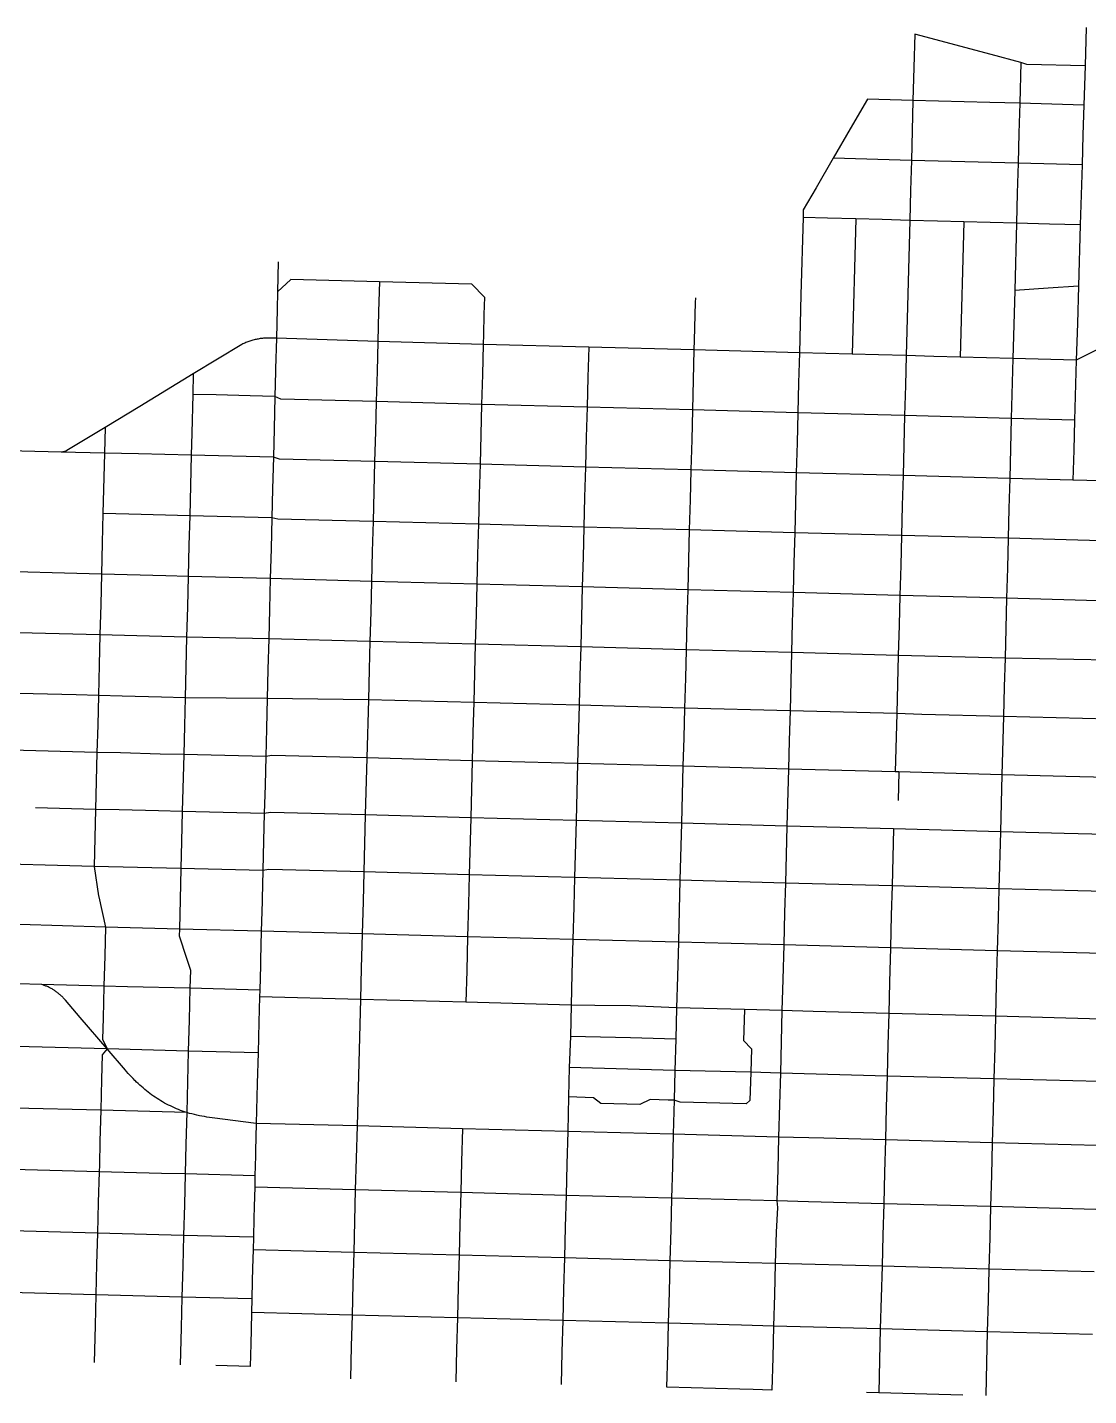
# Model space of a CAD drawing. Extents: x 486459 to 494398, y 5455945 to 5462335.
# Drawn here: x 487637 to 489372, y 5456059 to 5458297 of the extents above; entities that cross this region are included whole.
import ezdxf

# ---------------------------------------------------------------- set-up
doc = ezdxf.new("R2010")
doc.units = 0
for name, color, linetype in [('Arterial', 7, 'Continuous'), ('Other', 7, 'Continuous'), ('Private', 7, 'Continuous'), ('Residential', 7, 'Continuous'), ('Secondary', 7, 'Continuous')]:
    doc.layers.add(name, color=color, linetype=linetype)

msp = doc.modelspace()

# ---------------------------------------------------------------- linework, layer by layer
at = {"layer": 'Arterial'}
for points in [[(488044, 5457788.5), (488034, 5457788.8), (488033.4, 5457788.8), (488031.6, 5457788.8), (488029.9, 5457788.8), (488028.1, 5457788.8), (488026.4, 5457788.7), (488024.6, 5457788.6), (488022.9, 5457788.4), (488021.2, 5457788.2), (488019.4, 5457788), (488017.7, 5457787.8), (488016, 5457787.5), (488014.2, 5457787.2), (488012.5, 5457786.9), (488010.8, 5457786.6), (488009.1, 5457786.2), (488007.4, 5457785.8), (488005.7, 5457785.3), (488004, 5457784.9), (488002.3, 5457784.4), (488000.7, 5457783.8), (487999, 5457783.3), (487997.4, 5457782.7), (487995.7, 5457782.1), (487994.1, 5457781.4), (487992.5, 5457780.7), (487990.9, 5457780), (487989.3, 5457779.3), (487987.7, 5457778.5), (487908, 5457730.2)], [(488209.9, 5457783), (488044, 5457788.5)], [(488382.2, 5457778.4), (488209.9, 5457783)], [(488554.7, 5457773.9), (488382.2, 5457778.4)], [(488726.9, 5457769.3), (488554.7, 5457773.9)], [(488899.2, 5457764.7), (488726.9, 5457769.3)], [(488942.3, 5457763.6), (488899.2, 5457764.7)], [(488985.4, 5457762.4), (488942.3, 5457763.6)], [(489028.5, 5457761.3), (488985.4, 5457762.4)], [(489073.7, 5457760.1), (489028.5, 5457761.3)], [(489119, 5457758.9), (489073.7, 5457760.1)], [(489162.1, 5457757.7), (489119, 5457758.9)], [(489205.3, 5457756.6), (489162.1, 5457757.7)], [(489248.4, 5457755.4), (489205.3, 5457756.6)], [(489352.1, 5457752.6), (489248.4, 5457755.4)], [(487908, 5457730.2), (487820.5, 5457677.1)], [(487820.5, 5457677.1), (487763.9, 5457642.8)], [(487755.5, 5457303.3), (487555.2, 5457308.4)], [(487897.2, 5457299.8), (487755.5, 5457303.3)], [(488031.5, 5457297), (487897.2, 5457299.8)], [(488196.9, 5457292.7), (488031.5, 5457297)], [(488369.3, 5457288.1), (488196.9, 5457292.7)], [(488541.7, 5457283.6), (488369.3, 5457288.1)], [(488714, 5457279.1), (488541.7, 5457283.6)], [(488886.4, 5457274.6), (488714, 5457279.1)], [(489061, 5457269.9), (488886.4, 5457274.6)], [(489235.5, 5457265.3), (489061, 5457269.9)], [(489404.4, 5457261.9), (489235.5, 5457265.3)], [(487764.5, 5456825.5), (487623.7, 5456829.6)], [(487885.4, 5456822), (487764.5, 5456825.5)], [(488019.3, 5456818.7), (487885.4, 5456822)], [(488184.3, 5456814.5), (488019.3, 5456818.7)], [(488356.7, 5456809.9), (488184.3, 5456814.5)], [(488528.9, 5456805.4), (488356.7, 5456809.9)], [(488701.3, 5456800.9), (488528.9, 5456805.4)], [(488873.7, 5456796.3), (488701.3, 5456800.9)], [(488873.7, 5456796.3), (488872.2, 5456740)], [(489048.2, 5456791.6), (488873.7, 5456796.3)], [(489222.7, 5456787), (489048.2, 5456791.6)], [(489395.3, 5456782.5), (489222.7, 5456787)], [(488872.2, 5456740), (488870.8, 5456688.9)], [(488870.8, 5456688.9), (488869.5, 5456637.7)], [(488869.5, 5456637.7), (488868.1, 5456586.6)], [(488868.1, 5456586.6), (488866.7, 5456535.5)], [(488866.7, 5456535.5), (488865.3, 5456482.2)], [(488865.3, 5456482.2), (488863.9, 5456428.9)], [(488863.9, 5456428.9), (488862.5, 5456377.7)], [(488862.5, 5456377.7), (488863.2, 5456366.9), (488861.1, 5456326.6)], [(488861.1, 5456326.6), (488859.8, 5456275.4)], [(488859.8, 5456275.4), (488858.5, 5456224.2)], [(488858.5, 5456224.2), (488857.1, 5456173.1)], [(488857.1, 5456173.1), (488855.8, 5456121.9)], [(488855.8, 5456121.9), (488854.3, 5456068.5)]]:
    msp.add_lwpolyline(points, dxfattribs=at)
at = {"layer": 'Other'}
for points in [[(488728.9, 5457847.1), (488727.3, 5457785.5)], [(489421.9, 5457787.5), (489352.1, 5457752.6)]]:
    msp.add_lwpolyline(points, dxfattribs=at)
at = {"layer": 'Private'}
msp.add_lwpolyline([(488694.5, 5456542.4), (488684.5, 5456542.7), (488655.5, 5456543.5), (488638.5, 5456535.4), (488574.5, 5456537.1), (488562.4, 5456546.5), (488521.5, 5456547.9)], dxfattribs=at)
at = {"layer": 'Residential'}
for points in [[(489088, 5458285.9), (489086.5, 5458231.4)], [(489212.6, 5458252.5), (489088, 5458285.9)], [(489368.2, 5458296.9), (489366.3, 5458233.9)], [(489261.3, 5458239.4), (489212.6, 5458252.5)], [(489261.3, 5458239.4), (489259.5, 5458172.7)], [(489366.3, 5458233.9), (489271.2, 5458236.4), (489261.3, 5458239.4)], [(489086.5, 5458231.4), (489085, 5458177.3)], [(489366.3, 5458233.9), (489364.4, 5458169.9)], [(489010.6, 5458179.3), (488982.5, 5458131)], [(489085, 5458177.3), (489010.6, 5458179.3)], [(489085, 5458177.3), (489083.7, 5458128.3)], [(489210.5, 5458174), (489085, 5458177.3)], [(489259.5, 5458172.7), (489210.5, 5458174)], [(489259.5, 5458172.7), (489258.2, 5458123.7)], [(489364.4, 5458169.9), (489259.5, 5458172.7)], [(489364.4, 5458169.9), (489362.9, 5458120.9)], [(488982.5, 5458131), (488954.5, 5458082.7)], [(489083.7, 5458128.3), (489082.5, 5458079.3)], [(489258.2, 5458123.7), (489256.9, 5458074.6)], [(489362.9, 5458120.9), (489361.5, 5458071.9)], [(488954.5, 5458082.7), (488926.5, 5458034.5)], [(489082.5, 5458079.3), (488954.5, 5458082.7)], [(489082.5, 5458079.3), (489081.1, 5458030.1)], [(489256.9, 5458074.6), (489082.5, 5458079.3)], [(489256.9, 5458074.6), (489255.6, 5458025.5)], [(489361.5, 5458071.9), (489256.9, 5458074.6)], [(489361.5, 5458071.9), (489360.1, 5458022.8)], [(488926.5, 5458034.5), (488905.6, 5457998.6), (488905.3, 5457985.9)], [(489081.1, 5458030.1), (489079.8, 5457981.2)], [(489255.6, 5458025.5), (489254.3, 5457976.5)], [(489360.1, 5458022.8), (489358.6, 5457973.7)], [(488905.3, 5457985.9), (488901.8, 5457859.3)], [(488945.2, 5457984.9), (488905.3, 5457985.9)], [(488991.4, 5457983.6), (488945.2, 5457984.9)], [(488991.4, 5457983.6), (488985.4, 5457762.4)], [(489034.7, 5457982.4), (488991.4, 5457983.6)], [(489079.8, 5457981.2), (489034.7, 5457982.4)], [(489079.8, 5457981.2), (489073.7, 5457760.1)], [(489125.1, 5457980), (489079.8, 5457981.2)], [(489168.1, 5457978.8), (489125.1, 5457980)], [(489168.1, 5457978.8), (489162.1, 5457757.7)], [(489211.2, 5457977.7), (489168.1, 5457978.8)], [(489254.3, 5457976.5), (489211.2, 5457977.7)], [(489254.3, 5457976.5), (489251.4, 5457866.3)], [(489308.2, 5457974.8), (489254.3, 5457976.5)], [(489358.6, 5457973.7), (489308.2, 5457974.8)], [(489358.6, 5457973.7), (489355.7, 5457873.7)], [(488046.7, 5457913.7), (488045.9, 5457864.3)], [(488212.4, 5457881), (488067.7, 5457884.8), (488045.9, 5457864.3)], [(488212.4, 5457881), (488211.2, 5457832)], [(488384.3, 5457855.4), (488363.7, 5457877.1), (488212.4, 5457881)], [(488045.9, 5457864.3), (488045.2, 5457836.3)], [(488901.8, 5457859.3), (488899.2, 5457764.7)], [(489251.4, 5457866.3), (489249.9, 5457810.2)], [(489305.9, 5457870.3), (489251.4, 5457866.3)], [(489355.7, 5457873.7), (489305.9, 5457870.3)], [(489355.7, 5457873.7), (489353.9, 5457812.6)], [(488045.2, 5457836.3), (488044, 5457788.5)], [(488384.3, 5457855.4), (488383.5, 5457827.5)], [(488728.9, 5457847.1), (488727.3, 5457785.5)], [(488729.1, 5457854.7), (488728.9, 5457847.1)], [(488211.2, 5457832), (488209.9, 5457783)], [(488383.5, 5457827.5), (488382.6, 5457794.6)], [(488382.6, 5457794.6), (488382.2, 5457778.4)], [(489249.9, 5457810.2), (489248.4, 5457755.4)], [(489353.9, 5457812.6), (489352.1, 5457752.6)], [(488044, 5457788.5), (488042.7, 5457738.4)], [(488209.9, 5457783), (488208.6, 5457733.9)], [(488382.2, 5457778.4), (488380.9, 5457729.3)], [(488554.7, 5457773.9), (488553.3, 5457724.7)], [(488726.9, 5457769.3), (488725.7, 5457720.3)], [(488727.3, 5457785.5), (488726.9, 5457769.3)], [(488899.2, 5457764.7), (488897.9, 5457715.8)], [(489073.7, 5457760.1), (489072.5, 5457711)], [(489248.4, 5457755.4), (489245.8, 5457657.3)], [(489352.1, 5457752.6), (489349.2, 5457654.6)], [(487908, 5457730.2), (487907.2, 5457696.7)], [(488042.6, 5457733.9), (488041.6, 5457693.3)], [(488042.7, 5457738.4), (488042.6, 5457733.9)], [(488208.6, 5457733.9), (488207, 5457684.9)], [(488380.9, 5457729.3), (488379.6, 5457680.4)], [(488553.3, 5457724.7), (488552, 5457675.8)], [(488725.7, 5457720.3), (488724.4, 5457671.2)], [(488897.9, 5457715.8), (488896.7, 5457666.7)], [(489072.5, 5457711), (489071.2, 5457662)], [(487907.2, 5457696.7), (487905.6, 5457633.2)], [(487945.8, 5457695.7), (487907.2, 5457696.7)], [(488001.3, 5457694.3), (487945.8, 5457695.7)], [(488041.6, 5457693.3), (488001.3, 5457694.3)], [(488041.6, 5457693.3), (488040.2, 5457640.2)], [(488207, 5457684.9), (488051.5, 5457689), (488041.6, 5457693.3)], [(488207, 5457684.9), (488205.9, 5457635.6)], [(488379.6, 5457680.4), (488207, 5457684.9)], [(488379.6, 5457680.4), (488378.3, 5457631.3)], [(488552, 5457675.8), (488379.6, 5457680.4)], [(488552, 5457675.8), (488550.7, 5457626.9)], [(488724.4, 5457671.2), (488552, 5457675.8)], [(488724.4, 5457671.2), (488723.2, 5457622.2)], [(488896.7, 5457666.7), (488724.4, 5457671.2)], [(488896.7, 5457666.7), (488895.4, 5457617.7)], [(489071.2, 5457662), (488896.7, 5457666.7)], [(489071.2, 5457662), (489070, 5457613)], [(489245.8, 5457657.3), (489071.2, 5457662)], [(489245.8, 5457657.3), (489244.6, 5457608.3)], [(489349.2, 5457654.6), (489245.8, 5457657.3)], [(488040.2, 5457640.2), (488039.1, 5457594)], [(488205.9, 5457635.6), (488204.7, 5457586.8)], [(489349.2, 5457654.6), (489347.8, 5457605.5)], [(487905.6, 5457633.2), (487904.7, 5457597.3)], [(488378.3, 5457631.3), (488377.1, 5457582.3)], [(488550.7, 5457626.9), (488549.5, 5457577.7)], [(488723.2, 5457622.2), (488721.8, 5457573.2)], [(488895.4, 5457617.7), (488894.2, 5457568.6)], [(489070, 5457613), (489068.7, 5457563.9)], [(487762.8, 5457600.8), (487691.9, 5457602.4)], [(487818.5, 5457599.4), (487762.8, 5457600.8)], [(487904.7, 5457597.3), (487818.5, 5457599.4)], [(487904.7, 5457597.3), (487902.2, 5457498.1)], [(488039.1, 5457594), (487904.7, 5457597.3)], [(488039.1, 5457594), (488037.7, 5457542.1)], [(488204.7, 5457586.8), (488049, 5457590.9), (488039.1, 5457594)], [(489244.6, 5457608.3), (489243.3, 5457559.3)], [(489347.8, 5457605.5), (489346.3, 5457556.6)], [(488204.7, 5457586.8), (488203.4, 5457537.8)], [(488377.1, 5457582.3), (488204.7, 5457586.8)], [(488377.1, 5457582.3), (488375.8, 5457533.3)], [(488549.5, 5457577.7), (488377.1, 5457582.3)], [(488549.5, 5457577.7), (488548.1, 5457528.8)], [(488721.8, 5457573.2), (488549.5, 5457577.7)], [(488721.8, 5457573.2), (488720.6, 5457524.1)], [(488894.2, 5457568.6), (488721.8, 5457573.2)], [(488894.2, 5457568.6), (488892.9, 5457519.6)], [(489068.7, 5457563.9), (488894.2, 5457568.6)], [(489068.7, 5457563.9), (489067.5, 5457514.9)], [(489243.3, 5457559.3), (489068.7, 5457563.9)], [(489243.3, 5457559.3), (489242, 5457510.3)], [(489346.3, 5457556.6), (489243.3, 5457559.3)], [(489415.6, 5457554.8), (489346.3, 5457556.6)], [(488037.7, 5457542.1), (488036.5, 5457494.7)], [(488203.4, 5457537.8), (488202.1, 5457488.8)], [(488375.8, 5457533.3), (488374.5, 5457484.3)], [(488548.1, 5457528.8), (488546.9, 5457479.8)], [(488720.6, 5457524.1), (488719.2, 5457475.2)], [(487802.7, 5457500.6), (487760.4, 5457501.7)], [(487902.2, 5457498.1), (487802.7, 5457500.6)], [(488892.9, 5457519.6), (488891.6, 5457470.5)], [(489067.5, 5457514.9), (489066.2, 5457465.9)], [(489242, 5457510.3), (489240.7, 5457461.3)], [(487902.2, 5457498.1), (487901.1, 5457450.1)], [(488036.5, 5457494.7), (487902.2, 5457498.1)], [(488036.5, 5457494.7), (488035.2, 5457443.9)], [(488202.1, 5457488.8), (488046.5, 5457492.8), (488036.5, 5457494.7)], [(488202.1, 5457488.8), (488200.8, 5457439.8)], [(488374.5, 5457484.3), (488202.1, 5457488.8)], [(488374.5, 5457484.3), (488373.1, 5457435.3)], [(488546.9, 5457479.8), (488374.5, 5457484.3)], [(488546.9, 5457479.8), (488545.5, 5457430.7)], [(488719.2, 5457475.2), (488546.9, 5457479.8)], [(488719.2, 5457475.2), (488718, 5457426.2)], [(488891.6, 5457470.5), (488719.2, 5457475.2)], [(488891.6, 5457470.5), (488890.3, 5457421.6)], [(489066.2, 5457465.9), (488891.6, 5457470.5)], [(489066.2, 5457465.9), (489064.9, 5457416.9)], [(489240.7, 5457461.3), (489066.2, 5457465.9)], [(489240.7, 5457461.3), (489239.3, 5457412.3)], [(489412, 5457456.8), (489240.7, 5457461.3)], [(487901.1, 5457450.1), (487899.8, 5457399)], [(488035.2, 5457443.9), (488034, 5457395.5)], [(488200.8, 5457439.8), (488199.5, 5457390.7)], [(488373.1, 5457435.3), (488371.9, 5457386.4)], [(488545.5, 5457430.7), (488544.3, 5457381.8)], [(488718, 5457426.2), (488716.6, 5457377.2)], [(488890.3, 5457421.6), (488889, 5457372.5)], [(489064.9, 5457416.9), (489063.7, 5457368)], [(489239.3, 5457412.3), (489238.1, 5457363.4)], [(487757.9, 5457402.6), (487556.5, 5457408.4)], [(487863, 5457399.9), (487757.9, 5457402.6)], [(487899.8, 5457399), (487863, 5457399.9)], [(487899.8, 5457399), (487898.6, 5457349.4)], [(488034, 5457395.5), (487899.8, 5457399)], [(488034, 5457395.5), (488032.7, 5457345.3)], [(488199.5, 5457390.7), (488034, 5457395.5)], [(488199.5, 5457390.7), (488198.2, 5457341.1)], [(488371.9, 5457386.4), (488199.5, 5457390.7)], [(488371.9, 5457386.4), (488370.5, 5457336.7)], [(488544.3, 5457381.8), (488371.9, 5457386.4)], [(488544.3, 5457381.8), (488542.9, 5457332.6)], [(488716.6, 5457377.2), (488544.3, 5457381.8)], [(488716.6, 5457377.2), (488715.4, 5457328.1)], [(488889, 5457372.5), (488716.6, 5457377.2)], [(488889, 5457372.5), (488887.7, 5457323.5)], [(489063.7, 5457368), (488889, 5457372.5)], [(489063.7, 5457368), (489062.4, 5457319.1)], [(489238.1, 5457363.4), (489063.7, 5457368)], [(487898.6, 5457349.4), (487897.2, 5457299.8)], [(488032.7, 5457345.3), (488031.5, 5457297)], [(489238.1, 5457363.4), (489236.9, 5457314)], [(489406.6, 5457358.8), (489238.1, 5457363.4)], [(488198.2, 5457341.1), (488196.9, 5457292.7)], [(488370.5, 5457336.7), (488369.3, 5457288.1)], [(488542.9, 5457332.6), (488541.7, 5457283.6)], [(488715.4, 5457328.1), (488714, 5457279.1)], [(488887.7, 5457323.5), (488886.4, 5457274.6)], [(487897.2, 5457299.8), (487896, 5457250.1)], [(489062.4, 5457319.1), (489061, 5457269.9)], [(489236.9, 5457314), (489235.5, 5457265.3)], [(488031.5, 5457297), (488030.2, 5457246.8)], [(488196.9, 5457292.7), (488195.7, 5457246.7)], [(488369.3, 5457288.1), (488368, 5457241.6)], [(488541.7, 5457283.6), (488540.4, 5457237.1)], [(488714, 5457279.1), (488712.8, 5457232.5)], [(488886.4, 5457274.6), (488885.2, 5457228)], [(489061, 5457269.9), (489059.7, 5457223.4)], [(489235.5, 5457265.3), (489234.3, 5457218.7)], [(487896, 5457250.1), (487894.8, 5457200.5)], [(488030.2, 5457246.8), (488029, 5457199.2)], [(488195.7, 5457246.7), (488194.4, 5457197.4)], [(488368, 5457241.6), (488366.8, 5457192.9)], [(488540.4, 5457237.1), (488539.1, 5457188.3)], [(488712.8, 5457232.5), (488711.5, 5457183.8)], [(487716.8, 5457205.1), (487552.7, 5457209.4)], [(488885.2, 5457228), (488883.9, 5457179.3)], [(489059.7, 5457223.4), (489058.4, 5457174.6)], [(489234.3, 5457218.7), (489233, 5457170)], [(487753, 5457204.1), (487716.8, 5457205.1)], [(487791.8, 5457203.1), (487753, 5457204.1)], [(487856.4, 5457201.5), (487791.8, 5457203.1)], [(487894.8, 5457200.5), (487856.4, 5457201.5)], [(487894.8, 5457200.5), (487893.6, 5457154.6)], [(488029, 5457199.2), (487894.8, 5457200.5)], [(488029, 5457199.2), (488027.8, 5457150.5)], [(488194.4, 5457197.4), (488029, 5457199.2)], [(488194.4, 5457197.4), (488191.9, 5457102.1)], [(488366.8, 5457192.9), (488194.4, 5457197.4)], [(488366.8, 5457192.9), (488365.4, 5457144.1)], [(488539.1, 5457188.3), (488366.8, 5457192.9)], [(488539.1, 5457188.3), (488536.6, 5457093)], [(488711.5, 5457183.8), (488539.1, 5457188.3)], [(488711.5, 5457183.8), (488710.2, 5457135.1)], [(488883.9, 5457179.3), (488711.5, 5457183.8)], [(488883.9, 5457179.3), (488882.6, 5457130.5)], [(489058.4, 5457174.6), (488883.9, 5457179.3)], [(489058.4, 5457174.6), (489055.8, 5457079.3)], [(489099.5, 5457173.4), (489058.4, 5457174.6)], [(489233, 5457170), (489099.5, 5457173.4)], [(489233, 5457170), (489230.4, 5457074.7)], [(489405.4, 5457165.4), (489233, 5457170)], [(487893.6, 5457154.6), (487892.5, 5457107.6)], [(488027.8, 5457150.5), (488026.6, 5457104.5)], [(488365.4, 5457144.1), (488364.2, 5457097.5)], [(488710.2, 5457135.1), (488708.9, 5457088.5)], [(488882.6, 5457130.5), (488881.3, 5457084)], [(487750.6, 5457111.2), (487550.3, 5457116.3)], [(487789.3, 5457110.3), (487750.6, 5457111.2)], [(487853.8, 5457108.6), (487789.3, 5457110.3)], [(487892.5, 5457107.6), (487853.8, 5457108.6)], [(487892.5, 5457107.6), (487890.2, 5457014.5)], [(488026.6, 5457104.5), (487892.5, 5457107.6)], [(488026.6, 5457104.5), (488025.4, 5457057.8)], [(488191.9, 5457102.1), (488036.7, 5457106.2), (488026.6, 5457104.5)], [(488191.9, 5457102.1), (488189.4, 5457008.9)], [(488364.2, 5457097.5), (488191.9, 5457102.1)], [(488364.2, 5457097.5), (488361.8, 5457004.4)], [(488536.6, 5457093), (488364.2, 5457097.5)], [(488536.6, 5457093), (488534.1, 5456999.8)], [(488708.9, 5457088.5), (488536.6, 5457093)], [(488708.9, 5457088.5), (488706.4, 5456995.3)], [(488881.3, 5457084), (488708.9, 5457088.5)], [(488881.3, 5457084), (488878.8, 5456990.8)], [(489055.8, 5457079.3), (488881.3, 5457084)], [(489061.9, 5457079.2), (489055.8, 5457079.3)], [(489061.9, 5457079.2), (489060.7, 5457032.6)], [(489230.4, 5457074.7), (489061.9, 5457079.2)], [(489230.4, 5457074.7), (489229.2, 5457028.1)], [(489335, 5457071.9), (489230.4, 5457074.7)], [(488025.4, 5457057.8), (488024.2, 5457011.2)], [(489402.9, 5457070.1), (489335, 5457071.9)], [(487748.3, 5457018.1), (487649.9, 5457020.5)], [(487786.8, 5457017.1), (487748.3, 5457018.1)], [(487851.4, 5457015.5), (487786.8, 5457017.1)], [(487890.2, 5457014.5), (487851.4, 5457015.5)], [(487890.2, 5457014.5), (487888.9, 5456965.7)], [(488024.2, 5457011.2), (487890.2, 5457014.5)], [(488024.2, 5457011.2), (488023.1, 5456966.7)], [(488189.4, 5457008.9), (488034.3, 5457013), (488024.2, 5457011.2)], [(488189.4, 5457008.9), (488187, 5456915.7)], [(488361.8, 5457004.4), (488189.4, 5457008.9)], [(489229.2, 5457028.1), (489227.9, 5456981.5)], [(488361.8, 5457004.4), (488359.4, 5456911.2)], [(488534.1, 5456999.8), (488361.8, 5457004.4)], [(488534.1, 5456999.8), (488531.7, 5456906.7)], [(488706.4, 5456995.3), (488534.1, 5456999.8)], [(488706.4, 5456995.3), (488704, 5456902.1)], [(488878.8, 5456990.8), (488706.4, 5456995.3)], [(488878.8, 5456990.8), (488876.4, 5456897.6)], [(489053.3, 5456986.1), (488878.8, 5456990.8)], [(489053.3, 5456986.1), (489050.9, 5456892.9)], [(489227.9, 5456981.5), (489053.3, 5456986.1)], [(487888.9, 5456965.7), (487887.8, 5456921.4)], [(488023.1, 5456966.7), (488021.9, 5456918.1)], [(489227.9, 5456981.5), (489225.5, 5456888.3)], [(489332.5, 5456978.8), (489227.9, 5456981.5)], [(489400.4, 5456977), (489332.5, 5456978.8)], [(487745.9, 5456924.8), (487545.5, 5456929.9)], [(487887.8, 5456921.4), (487745.9, 5456924.8)], [(487887.8, 5456921.4), (487886.6, 5456870.5)], [(488021.8, 5456918), (487887.8, 5456921.4)], [(488021.9, 5456918.1), (488020.6, 5456872)], [(488187, 5456915.7), (488031.9, 5456919.8), (488021.9, 5456918.1)], [(488187, 5456915.7), (488185.7, 5456867.6)], [(488359.4, 5456911.2), (488187, 5456915.7)], [(488359.4, 5456911.2), (488358, 5456863.1)], [(488531.7, 5456906.7), (488359.4, 5456911.2)], [(488531.7, 5456906.7), (488530.3, 5456858.6)], [(488704, 5456902.1), (488531.7, 5456906.7)], [(488704, 5456902.1), (488702.7, 5456854)], [(488876.4, 5456897.6), (488704, 5456902.1)], [(488876.4, 5456897.6), (488875.1, 5456849.4)], [(489050.9, 5456892.9), (488876.4, 5456897.6)], [(489050.9, 5456892.9), (489049.6, 5456844.8)], [(489225.5, 5456888.3), (489050.9, 5456892.9)], [(489225.5, 5456888.3), (489224.2, 5456840.2)], [(489354.4, 5456884.9), (489225.5, 5456888.3)], [(489398, 5456883.8), (489354.4, 5456884.9)], [(487886.6, 5456870.5), (487885.4, 5456822)], [(488020.6, 5456867.2), (488019.3, 5456818.7)], [(488020.6, 5456872), (488020.6, 5456872), (488020.6, 5456867.2)], [(488185.7, 5456867.6), (488184.3, 5456814.5)], [(488358, 5456863.1), (488356.7, 5456809.9)], [(488530.3, 5456858.6), (488528.9, 5456805.4)], [(488702.7, 5456854), (488701.3, 5456800.9)], [(488875.1, 5456849.4), (488873.7, 5456796.3)], [(489049.6, 5456844.8), (489048.2, 5456791.6)], [(489224.2, 5456840.2), (489222.7, 5456787)], [(487885.4, 5456822), (487885.1, 5456811.2), (487896.9, 5456774.9)], [(488019.3, 5456818.7), (488018, 5456771.9)], [(488184.3, 5456814.5), (488182.8, 5456758.3)], [(488356.7, 5456809.9), (488355.2, 5456753.8)], [(488528.9, 5456805.4), (488527.4, 5456749.3)], [(488701.3, 5456800.9), (488699.8, 5456744.7)], [(489048.2, 5456791.6), (489046.7, 5456735.4)], [(489222.7, 5456787), (489221.3, 5456730.9)], [(487896.9, 5456774.9), (487903.3, 5456755.1), (487902.6, 5456725.5)], [(488017.8, 5456762.6), (488016.8, 5456722.5)], [(488018, 5456771.9), (488017.8, 5456762.6)], [(488182.8, 5456758.3), (488181.4, 5456707.1)], [(488355.2, 5456753.8), (488353.9, 5456702.6)], [(488527.4, 5456749.3), (488526.1, 5456698.1)], [(488699.8, 5456744.7), (488698.4, 5456693.5)], [(487762, 5456729.1), (487659.9, 5456731.8)], [(487800.7, 5456728.1), (487762, 5456729.1)], [(487902.6, 5456725.5), (487800.7, 5456728.1)], [(487902.6, 5456725.5), (487901.2, 5456673.1)], [(488016.8, 5456722.5), (487902.6, 5456725.5)], [(488016.8, 5456722.5), (488016.5, 5456711.4)], [(489046.7, 5456735.4), (489045.4, 5456684.3)], [(489221.3, 5456730.9), (489220, 5456679.7)], [(488016.5, 5456711.4), (488015.4, 5456670.2)], [(488181.4, 5456707.1), (488016.5, 5456711.4)], [(488181.4, 5456707.1), (488175.9, 5456500.3)], [(488353.9, 5456702.6), (488181.4, 5456707.1)], [(488526.1, 5456698.1), (488353.9, 5456702.6)], [(488526.1, 5456698.1), (488524.8, 5456646.9)], [(488564.7, 5456697.1), (488526.1, 5456698.1)], [(488698.4, 5456693.5), (488623.1, 5456696.8), (488564.7, 5456697.1)], [(487901.2, 5456673.1), (487899.9, 5456622.9)], [(488698.4, 5456693.5), (488697.1, 5456642.3)], [(488809.4, 5456690.7), (488698.4, 5456693.5)], [(488809.4, 5456690.7), (488808.1, 5456640.1), (488821, 5456626.5), (488819.6, 5456588.3)], [(488870.8, 5456688.9), (488809.4, 5456690.7)], [(488922, 5456687.5), (488870.8, 5456688.9)], [(489045.4, 5456684.3), (488922, 5456687.5)], [(489045.4, 5456684.3), (489044, 5456633.2)], [(489220, 5456679.7), (489045.4, 5456684.3)], [(489220, 5456679.7), (489218.7, 5456628.6)], [(489392.5, 5456675.2), (489220, 5456679.7)], [(488015.4, 5456670.2), (488014.1, 5456619.9)], [(487767.3, 5456626.3), (487618.5, 5456630.1)], [(488524.8, 5456646.9), (488522.6, 5456595.9)], [(488697.1, 5456642.3), (488622.8, 5456644.5), (488524.8, 5456646.9)], [(488697.1, 5456642.3), (488695.8, 5456591.3)], [(489044, 5456633.2), (489042.6, 5456582)], [(489218.7, 5456628.6), (489217.3, 5456577.4)], [(487899.9, 5456622.9), (487767.3, 5456626.3)], [(487899.9, 5456622.9), (487898.6, 5456572.6)], [(488014.1, 5456619.9), (487899.9, 5456622.9)], [(488014.1, 5456619.9), (488012.8, 5456569.6)], [(488522.6, 5456595.9), (488521.5, 5456547.9)], [(488695.8, 5456591.3), (488522.6, 5456595.9)], [(488695.8, 5456591.3), (488694.5, 5456542.4)], [(488819.6, 5456588.3), (488695.8, 5456591.3)], [(488819.6, 5456588.3), (488818.3, 5456542.2), (488812.4, 5456536.5)], [(488868.1, 5456586.6), (488819.6, 5456588.3)], [(489042.6, 5456582), (488868.1, 5456586.6)], [(487898.6, 5456572.6), (487897.3, 5456522.3)], [(488012.8, 5456569.6), (488011.2, 5456504.6)], [(489042.6, 5456582), (489041.2, 5456530.9)], [(489217.3, 5456577.4), (489042.6, 5456582)], [(489217.3, 5456577.4), (489216, 5456526.2)], [(489389.7, 5456572.8), (489217.3, 5456577.4)], [(488521.5, 5456547.9), (488520.7, 5456491.3)], [(488694.5, 5456542.4), (488693, 5456486.7)], [(488812.4, 5456536.5), (488704.4, 5456539.1), (488694.5, 5456542.4)], [(487756.7, 5456526), (487615.9, 5456529.6)], [(487897.3, 5456522.3), (487756.7, 5456526)], [(487897.3, 5456522.3), (487896, 5456470.7)], [(489041.2, 5456530.9), (489039.8, 5456477.7)], [(489216, 5456526.2), (489214.6, 5456473)], [(488011.2, 5456504.6), (488010, 5456459.9)], [(488175.9, 5456500.3), (488174.5, 5456447)], [(488348.3, 5456495.8), (488346.9, 5456442.5)], [(487896, 5456470.7), (487894.8, 5456421.8)], [(488520.7, 5456491.3), (488519.2, 5456437.9)], [(488693, 5456486.7), (488691.5, 5456433.4)], [(489039.8, 5456477.7), (489038.4, 5456424.4)], [(489214.6, 5456473), (489213.2, 5456419.7)], [(488009.8, 5456451.3), (488009, 5456418.8)], [(488010, 5456459.9), (488009.8, 5456451.3)], [(487754.1, 5456425.4), (487613.3, 5456429.1)], [(487856.4, 5456422.8), (487754.1, 5456425.4)], [(488174.5, 5456447), (488173.1, 5456395.9)], [(488346.9, 5456442.5), (488345.5, 5456391.3)], [(488519.2, 5456437.9), (488517.8, 5456386.8)], [(488691.5, 5456433.4), (488690.1, 5456382.2)], [(487894.8, 5456421.8), (487856.4, 5456422.8)], [(487894.8, 5456421.8), (487893.5, 5456371.5)], [(488009, 5456418.8), (487894.8, 5456421.8)], [(488009, 5456418.8), (488008.5, 5456400.2)], [(489038.4, 5456424.4), (489037.1, 5456373.2)], [(489213.2, 5456419.7), (489211.8, 5456368.5)], [(488008.5, 5456400.2), (488007.7, 5456368.6)], [(488173.1, 5456395.9), (488008.5, 5456400.2)], [(488173.1, 5456395.9), (488171.8, 5456344.7)], [(488345.5, 5456391.3), (488173.1, 5456395.9)], [(488345.5, 5456391.3), (488344.2, 5456340.1)], [(488517.8, 5456386.8), (488345.5, 5456391.3)], [(488517.8, 5456386.8), (488516.5, 5456335.6)], [(488690.1, 5456382.2), (488517.8, 5456386.8)], [(488690.1, 5456382.2), (488688.8, 5456331)], [(488862.5, 5456377.7), (488690.1, 5456382.2)], [(487893.5, 5456371.5), (487892.2, 5456321.2)], [(488007.7, 5456368.6), (488007.2, 5456349)], [(488914.4, 5456376.4), (488862.5, 5456377.7)], [(489037.1, 5456373.2), (488914.4, 5456376.4)], [(489037.1, 5456373.2), (489035.7, 5456322)], [(489211.8, 5456368.5), (489037.1, 5456373.2)], [(489211.8, 5456368.5), (489210.5, 5456317.4)], [(489384.2, 5456363.9), (489211.8, 5456368.5)], [(488007.2, 5456349), (488006.4, 5456318.3)], [(488171.8, 5456344.7), (488170.4, 5456293.5)], [(488344.2, 5456340.1), (488342.8, 5456289)], [(487751.5, 5456324.9), (487610.7, 5456328.6)], [(487892.2, 5456321.2), (487751.5, 5456324.9)], [(487892.2, 5456321.2), (487890.9, 5456270.9)], [(488006.4, 5456318.3), (487892.2, 5456321.2)], [(488006.4, 5456318.3), (488005.9, 5456297.8)], [(488516.5, 5456335.6), (488515.1, 5456284.5)], [(488688.8, 5456331), (488687.4, 5456279.9)], [(489035.7, 5456322), (489034.4, 5456270.9)], [(489210.5, 5456317.4), (489209.1, 5456266.2)], [(488005.9, 5456297.8), (488005.2, 5456267.9)], [(488170.4, 5456293.5), (488005.9, 5456297.8)], [(488170.4, 5456293.5), (488169.1, 5456242.4)], [(488342.8, 5456289), (488170.4, 5456293.5)], [(487890.9, 5456270.9), (487889.6, 5456220.6)], [(488342.8, 5456289), (488341.4, 5456237.8)], [(488515.1, 5456284.5), (488342.8, 5456289)], [(488515.1, 5456284.5), (488513.7, 5456233.3)], [(488687.4, 5456279.9), (488515.1, 5456284.5)], [(488687.4, 5456279.9), (488686.1, 5456228.7)], [(488859.8, 5456275.4), (488687.4, 5456279.9)], [(489034.4, 5456270.9), (488859.8, 5456275.4)], [(489034.4, 5456270.9), (489033, 5456219.7)], [(489209.1, 5456266.2), (489034.4, 5456270.9)], [(488004.6, 5456246.6), (488003.9, 5456217.6)], [(488005.2, 5456267.9), (488004.6, 5456246.6)], [(489209.1, 5456266.2), (489207.7, 5456215)], [(489381.5, 5456261.6), (489209.1, 5456266.2)], [(487748.8, 5456224.3), (487608.1, 5456227.9)], [(487889.6, 5456220.6), (487748.8, 5456224.3)], [(488169.1, 5456242.4), (488167.7, 5456191.2)], [(488341.4, 5456237.8), (488340.1, 5456186.7)], [(488513.7, 5456233.3), (488512.4, 5456182.1)], [(488686.1, 5456228.7), (488684.8, 5456177.6)], [(487889.6, 5456220.6), (487888.3, 5456170.3)], [(488003.9, 5456217.6), (487889.6, 5456220.6)], [(488003.9, 5456217.6), (488003.3, 5456195.5)], [(489033, 5456219.7), (489031.6, 5456168.6)], [(489207.7, 5456215), (489206.4, 5456163.9)], [(488003.3, 5456195.5), (488002.6, 5456167.3)], [(488167.7, 5456191.2), (488003.3, 5456195.5)], [(488167.7, 5456191.2), (488166.4, 5456140)], [(488340.1, 5456186.7), (488167.7, 5456191.2)], [(488340.1, 5456186.7), (488338.7, 5456135.5)], [(488512.4, 5456182.1), (488340.1, 5456186.7)], [(488512.4, 5456182.1), (488511, 5456131)], [(488684.8, 5456177.6), (488512.4, 5456182.1)], [(487888.3, 5456170.3), (487886.7, 5456110)], [(488002.6, 5456167.3), (488002, 5456144.3)], [(488684.8, 5456177.6), (488683.4, 5456126.4)], [(488804.4, 5456174.4), (488684.8, 5456177.6)], [(488857.1, 5456173.1), (488804.4, 5456174.4)], [(489031.6, 5456168.6), (488857.1, 5456173.1)], [(489031.6, 5456168.6), (489030.3, 5456117.4)], [(489206.4, 5456163.9), (489031.6, 5456168.6)], [(489206.4, 5456163.9), (489205, 5456112.8)], [(489378.7, 5456159.2), (489206.4, 5456163.9)], [(488002, 5456144.3), (488001, 5456107)], [(488166.4, 5456140), (488165, 5456086.7)], [(488338.7, 5456135.5), (488337.3, 5456082.2)], [(488511, 5456131), (488509.6, 5456077.7)], [(488683.4, 5456126.4), (488682, 5456073.1)], [(489030.3, 5456117.4), (489028.9, 5456064)], [(489205, 5456112.8), (489204, 5456059.4)]]:
    msp.add_lwpolyline(points, dxfattribs=at)
at = {"layer": 'Secondary'}
for points in [[(487763.9, 5457642.8), (487701.6, 5457605), (487701.4, 5457604.8), (487701.1, 5457604.7), (487700.9, 5457604.6), (487700.7, 5457604.4), (487700.4, 5457604.3), (487700.2, 5457604.2), (487699.9, 5457604), (487699.7, 5457603.9), (487699.5, 5457603.8), (487699.2, 5457603.7), (487698.9, 5457603.6), (487698.7, 5457603.5), (487698.4, 5457603.4), (487698.2, 5457603.3), (487697.9, 5457603.2), (487697.7, 5457603.1), (487697.4, 5457603), (487697.1, 5457602.9), (487696.9, 5457602.9), (487696.6, 5457602.8), (487696.3, 5457602.7), (487696.1, 5457602.7), (487695.8, 5457602.6), (487695.5, 5457602.6), (487695.3, 5457602.5), (487695, 5457602.5), (487694.7, 5457602.5), (487694.5, 5457602.4), (487694.2, 5457602.4), (487693.9, 5457602.4), (487693.6, 5457602.4), (487693.4, 5457602.4), (487693.1, 5457602.4), (487692.8, 5457602.4), (487692.5, 5457602.4), (487692.3, 5457602.4), (487692, 5457602.4), (487691.9, 5457602.4)], [(487763.9, 5457642.8), (487762.8, 5457600.8)], [(487691.9, 5457602.4), (487562.8, 5457605.3)], [(487762.8, 5457600.8), (487760.4, 5457501.7)], [(487760.4, 5457501.7), (487759.2, 5457453.7)], [(487759.2, 5457453.7), (487757.9, 5457402.6)], [(487757.9, 5457402.6), (487756.7, 5457353)], [(487756.7, 5457353), (487755.5, 5457303.3)], [(487755.5, 5457303.3), (487754.3, 5457254.3)], [(487754.3, 5457254.3), (487753, 5457204.1)], [(487753, 5457204.1), (487751.8, 5457155.7)], [(487751.8, 5457155.7), (487750.6, 5457111.2)], [(487750.6, 5457111.2), (487749.4, 5457064.4)], [(487749.4, 5457064.4), (487748.3, 5457018.1)], [(487748.3, 5457018.1), (487747.1, 5456971.3)], [(487747.1, 5456971.3), (487745.9, 5456924.8)], [(487745.9, 5456924.8), (487753.2, 5456876.5)], [(487753.2, 5456876.5), (487753.4, 5456875.5), (487753.4, 5456875.4), (487753.4, 5456875.2), (487753.4, 5456875), (487753.5, 5456874.8), (487764.5, 5456825.5)], [(487764.5, 5456825.5), (487763.3, 5456778.4)], [(487763.3, 5456778.4), (487762, 5456729.1)], [(487659.9, 5456731.8), (487621.2, 5456732.8)], [(487723.2, 5456677.7), (487699, 5456706), (487698.4, 5456706.7), (487697.5, 5456707.8), (487696.5, 5456708.8), (487695.6, 5456709.8), (487694.6, 5456710.8), (487693.7, 5456711.8), (487692.7, 5456712.8), (487691.6, 5456713.8), (487690.6, 5456714.7), (487689.6, 5456715.6), (487688.5, 5456716.5), (487687.4, 5456717.4), (487686.3, 5456718.2), (487685.2, 5456719.1), (487684.1, 5456719.9), (487683, 5456720.7), (487681.8, 5456721.5), (487680.7, 5456722.2), (487679.5, 5456723), (487678.3, 5456723.7), (487677.1, 5456724.4), (487675.9, 5456725.1), (487674.7, 5456725.7), (487673.4, 5456726.4), (487672.2, 5456727), (487670.9, 5456727.6), (487669.7, 5456728.2), (487668.4, 5456728.7), (487667.1, 5456729.2), (487665.8, 5456729.7), (487664.5, 5456730.2), (487663.2, 5456730.7), (487661.9, 5456731.1), (487660.5, 5456731.5), (487659.9, 5456731.7)], [(487762, 5456729.1), (487760.6, 5456676.8)], [(487767.3, 5456626.3), (487723.2, 5456677.7)], [(487760.6, 5456676.8), (487759.7, 5456642.2), (487767.3, 5456626.3)], [(487767.3, 5456626.3), (487759.1, 5456616.4), (487758, 5456576.2)], [(487812.9, 5456574.8), (487812.7, 5456574.9), (487809.9, 5456577.7), (487807.1, 5456580.5), (487804.3, 5456583.4), (487801.6, 5456586.3), (487799, 5456589.3), (487797.1, 5456591.5), (487767.3, 5456626.3)], [(487758, 5456576.2), (487756.7, 5456526)], [(487897.3, 5456522.3), (487893.9, 5456523.4), (487890.6, 5456524.6), (487887.2, 5456525.9), (487883.9, 5456527.2), (487880.5, 5456528.5), (487877.2, 5456530), (487874, 5456531.4), (487870.7, 5456533), (487867.5, 5456534.6), (487864.3, 5456536.2), (487861.2, 5456537.9), (487858, 5456539.7), (487855, 5456541.5), (487851.9, 5456543.4), (487848.9, 5456545.3), (487845.9, 5456547.3), (487842.9, 5456549.3), (487840, 5456551.4), (487837.1, 5456553.5), (487834.2, 5456555.7), (487831.4, 5456557.9), (487828.7, 5456560.2), (487825.9, 5456562.5), (487823.2, 5456564.8), (487820.6, 5456567.3), (487818, 5456569.7), (487815.4, 5456572.2), (487812.9, 5456574.8), (487812.9, 5456574.8)], [(487756.7, 5456526), (487755.4, 5456475.7)], [(488011.2, 5456504.6), (487938.8, 5456513.8), (487934.7, 5456514.3), (487930.5, 5456514.9), (487926.3, 5456515.6), (487922.2, 5456516.3), (487918.1, 5456517.1), (487914, 5456518), (487909.9, 5456518.9), (487905.8, 5456520), (487901.7, 5456521), (487897.7, 5456522.2), (487897.3, 5456522.3)], [(488175.9, 5456500.3), (488011.2, 5456504.6)], [(488348.3, 5456495.8), (488175.9, 5456500.3)], [(488520.7, 5456491.3), (488348.3, 5456495.8)], [(487755.4, 5456475.7), (487754.6, 5456436), (487754.1, 5456425.4)], [(488693, 5456486.7), (488520.7, 5456491.3)], [(488865.3, 5456482.2), (488693, 5456486.7)], [(488939.4, 5456480.3), (488865.3, 5456482.2)], [(489039.8, 5456477.7), (488939.4, 5456480.3)], [(489214.6, 5456473), (489039.8, 5456477.7)], [(489387, 5456468.4), (489214.6, 5456473)], [(487754.1, 5456425.4), (487752.8, 5456375.2)], [(487752.8, 5456375.2), (487751.5, 5456324.9)], [(487751.5, 5456324.9), (487750.1, 5456274.6)], [(487750.1, 5456274.6), (487748.8, 5456224.3)], [(487748.8, 5456224.3), (487747.5, 5456174)], [(487747.5, 5456174), (487745.9, 5456113.7)], [(488001, 5456107), (487945.1, 5456108.5)], [(488801.6, 5456069.9), (488682.4, 5456073.1)], [(488823.6, 5456069.3), (488801.6, 5456069.9)], [(488854.3, 5456068.5), (488823.6, 5456069.3)], [(489028.9, 5456064), (489009.2, 5456064.5)], [(489166.6, 5456060.3), (489028.9, 5456064)]]:
    msp.add_lwpolyline(points, dxfattribs=at)

doc.saveas('drawing.dxf')
